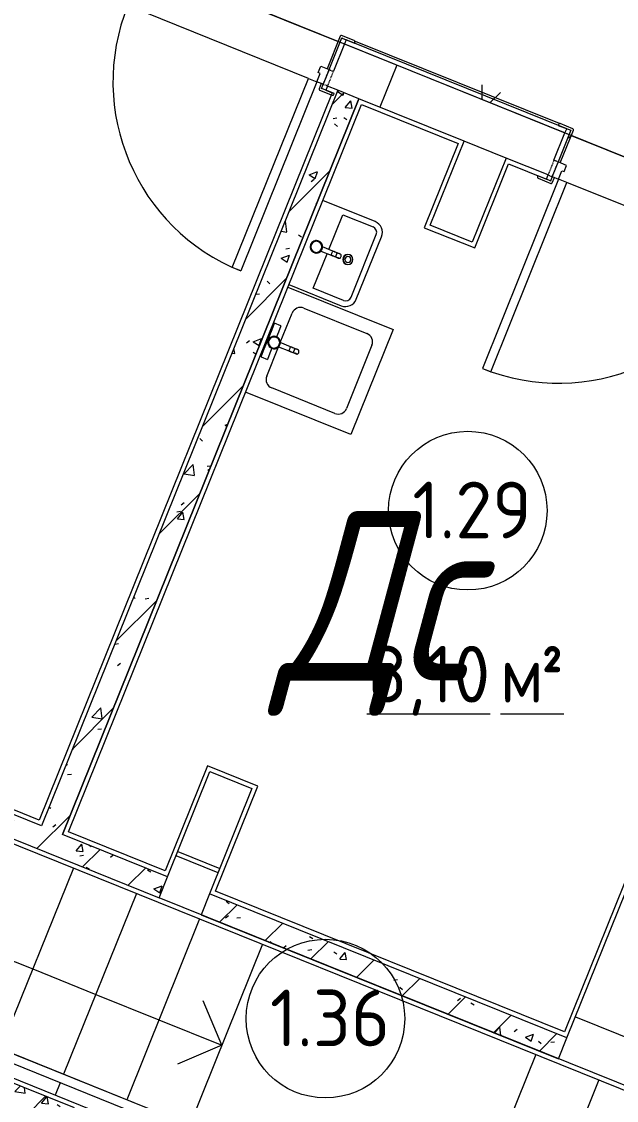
# Model space of a CAD drawing. Header units: millimetres. Extents: x -584918 to 2941280, y 3000189 to 4229862.
# Drawn here: x -420053 to -417427, y 3683256 to 3688016 of the extents above; entities that cross this region are included whole.
import ezdxf

# ---------------------------------------------------------------- set-up
doc = ezdxf.new("R2010")
doc.units = ezdxf.units.MM
doc.linetypes.add('ASVP_Невидимые', pattern=[5, 3, -2])
for name, color, linetype, lineweight in [('Двери', 7, 'Continuous', 0), ('Лестницы', 7, 'Continuous', 0), ('Марки помещений', 7, 'Continuous', 0), ('Обобщенные модели', 7, 'Continuous', 0), ('Ограждение', 7, 'Continuous', 0), ('Перекрытие', 7, 'Continuous', 0), ('Сантехника', 7, 'Continuous', 0), ('Стены внутренние', 7, 'Continuous', 0), ('Стены несущие', 7, 'Continuous', 0), ('Стены отделка', 7, 'Continuous', 0), ('Стрелки вверх', 7, 'Continuous', 0), ('экспертиза ДУ категории', 1, 'Continuous', 0), ('экспертиза условные обозначения', 1, 'Continuous', 0)]:
    doc.layers.add(name, color=color, linetype=linetype, lineweight=lineweight)
doc.styles.add('GOST Common_2', font='', dxfattribs={"height": 500})
doc.styles.add('GOST Common_3', font='', dxfattribs={"width": 0.9, "height": 500})
doc.styles.add('mytext', font='isocpeur.ttf', dxfattribs={"width": 0.8, "oblique": 14.999978})
doc.styles.get('GOST Common_2').set_extended_font_data('GOST Common')
doc.styles.get('GOST Common_3').set_extended_font_data('GOST Common')
pattern_1 = [(45, (-437515.92, 3663725.22), (-141.4214, 141.4214), [])]
pattern_2 = [(50, (-437515.92, 3663725.22), (364.368, -31.8783), [38.1, -419.1]), (355, (-437515.92, 3663725.2), (-70.486, 382.1133), [30.48, -335.28]), (100.451, (-437485.56, 3663722.56), (293.885, 350.2334), [32.38, -356.18]), (46.184, (-437515.92, 3663826.8), (542.1585, -84.086), [57.15, -628.65]), (96.636, (-437470.74, 3663819.8), (474.805, 494.855), [48.57, -534.27]), (351.184, (-437515.9, 3663826.8), (474.81, 494.85), [45.72, -502.92]), (21, (-437465.12, 3663801.42), (303.2285, -204.5305), [38.1, -419.1]), (326, (-437465.12, 3663801.4), (123.604, 368.376), [30.48, -335.28]), (71.451, (-437439.86, 3663784.37), (426.834, 163.8427), [32.38, -356.18]), (37.5, (-437515.92, 3663725.22), (6.17665, 169.11015), [16.764, -314.452, 16.764, -323.596, -336.55]), (37.5, (-437515.92, 3663725.22), (6.17665, 169.11015), [-671.576, 16.764, -319.786]), (7.5, (-437515.92, 3663725.22), (133.6389, 200.3615), [16.764, -177.292, 16.764, -306.832, -128.27]), (7.5, (-437515.92, 3663725.22), (133.6389, 200.3615), [-517.652, 16.764, -111.506]), (327.5, (-437629.21, 3663725.22), (271.1818, -11.45836), [16.764, -110.236, 16.764, -379.476, -525.78]), (327.5, (-437629.21, 3663725.22), (271.1818, -11.45836), [-523.24, 16.764, -509.016]), (317.5, (-437680, 3663725.22), (296.2585, 50.8528), [16.764, -148.336, 16.764, -246.38, -373.38]), (317.5, (-437680, 3663725.22), (296.2585, 50.8528), [-428.244, 16.764, -356.616])]

# ---------------------------------------------------------------- blocks, each defined once
blk = doc.blocks.new('VK_02_Мойка - Рукомойник-V177-АР Этаж 01')
at = {"layer": 'Сантехника', "color": 253, "true_color": 0xaaaaaa}
for p, q in [((-200, 0), (-200, -249)), ((200, -249), (200, 0)), ((-175, -249), (-175, -105)), ((-175, -105), (-10.8, -105)), ((9.9, -105), (175, -105)), ((175, -105), (175, -249)), ((-149, -275), (149, -275)), ((-149, -300), (149, -300))]:
    blk.add_line(p, q, dxfattribs=at)
for centre, radius, start, end in [((-149, -249), 51, 180, 270), ((-149, -249), 26, 180, 270), ((149, -249), 26, 270, 360), ((149, -249), 51, 270, 360)]:
    blk.add_arc(centre, radius, start, end, dxfattribs=at)
blk = doc.blocks.new('МС_03-03_Смеситель_Однокрановый - МС_03-03_Смеситель_Однокрановый-V178-АР Этаж 01')
at = {"layer": 'Сантехника', "color": 253, "true_color": 0xaaaaaa}
for p, q in [((-10, -24.6), (-10, -74.6)), ((10, -74.6), (10, -24.6)), ((-10, -74.6), (-10, -94.6)), ((-10, -74.6), (-10, -80.8)), ((-10, -83.3), (-10, -98.3)), ((-10, -94.6), (-9.9, -94.6)), ((10, -94.6), (10, -74.6)), ((10, -80.8), (10, -74.9)), ((10, -98.3), (10, -83.3)), ((-10, -108.1), (-10, -109.9)), ((10, -109.9), (10, -108.1))]:
    blk.add_line(p, q, dxfattribs=at)
at = {"layer": 'Сантехника', "color": 253, "true_color": 0xaaaaaa, "flags": 128}
for points in [[(-10, -83.3), (-10, -82), (-10, -80.8)], [(-10, -80.8), (-10, -82), (-10, -83.3)], [(9.9, -94.6), (9.5, -94.6), (8.9, -94.6), (8.1, -94.6), (7.1, -94.6), (5.9, -94.6), (4.5, -94.6), (3.1, -94.6), (1.6, -94.6), (0, -94.6), (-1.6, -94.6), (-3.1, -94.6), (-4.5, -94.6), (-5.9, -94.6), (-7.1, -94.6), (-8.1, -94.6), (-8.9, -94.6), (-9.5, -94.6), (-9.9, -94.6), (-10, -94.6)], [(10, -80.8), (10, -82), (10, -83.3)], [(10, -83.3), (10, -82), (10, -80.8)], [(-10, -108.1), (-10, -104.4), (-10, -98.3)], [(-10, -98.3), (-10, -104.4), (-10, -108.1)], [(-7, -104.8), (-8.1, -105.7), (-9.1, -107), (-9.8, -108.4), (-10, -109.9)], [(-10, -109.9), (-9.8, -111.5), (-9.1, -112.9), (-8.1, -114.2), (-6.7, -115.3), (-5, -116.2), (-3.1, -116.8), (-1, -117.2), (1, -117.2), (3.1, -116.8), (5, -116.2), (6.7, -115.3), (8.1, -114.2), (9.1, -112.9), (9.8, -111.5), (10, -109.9)], [(10, -109.9), (9.8, -108.4), (9.1, -107), (9, -106.7)], [(10, -98.3), (10, -104.4), (10, -108.1)], [(10, -108.1), (10, -104.4), (10, -98.3)]]:
    blk.add_lwpolyline(points, dxfattribs=at)
at = {"layer": 'Сантехника', "color": 253, "true_color": 0xaaaaaa}
for radius, start, end in [(27.5, 360, 180), (27.5, 165, 180), (27.5, 180, 248.3704), (27.5, 180, 198.023), (27.5, 143.312, 156.6878), (24.5, 360, 180), (24.5, 180, 360), (27.5, 101.9769, 138.0229), (27.5, 83.3119, 96.6877), (27.5, 41.9768, 78.0228), (27.5, 23.3117, 36.6875), (27.5, 0, 18.0226), (27.5, 203.3122, 216.688), (27.5, 221.9771, 248.4991), (27.5, 291.6291, 360), (27.5, 291.5009, 318.0232), (27.5, 323.3125, 336.6883), (27.5, 345, 360)]:
    blk.add_arc((0, 0), radius, start, end, dxfattribs=at)
for points, knots in [([(10, -24.6), (9.8, -24.6), (9.5, -24.6), (9, -24.7), (8.6, -24.8), (8.4, -24.9), (8, -25), (7.4, -25.1), (6.7, -25.3), (6.2, -25.4), (5.9, -25.4), (5.4, -25.5), (4.7, -25.6), (3.7, -25.8), (2.6, -25.9), (0.8, -26), (-0.8, -26), (-2.5, -25.9), (-3.5, -25.8), (-4.4, -25.7), (-5, -25.6), (-5.5, -25.5), (-5.9, -25.4), (-6.2, -25.4), (-6.4, -25.3), (-6.6, -25.3), (-7, -25.2), (-7.5, -25.1), (-8, -25), (-8.3, -24.9), (-8.6, -24.8), (-8.8, -24.8), (-9.1, -24.7), (-9.4, -24.6), (-9.7, -24.6), (-9.9, -24.6), (-10, -24.6)], [-1, -1, -1, -1, -0.958333, -0.916667, -0.895833, -0.885417, -0.875, -0.833333, -0.791667, -0.78125, -0.770833, -0.75, -0.708333, -0.666667, -0.611111, -0.555556, -0.444444, -0.388889, -0.333333, -0.305556, -0.277778, -0.25, -0.236111, -0.222222, -0.215278, -0.208333, -0.194444, -0.166667, -0.138889, -0.125, -0.111111, -0.097222, -0.083333, -0.055556, -0.027778, 0, 0, 0, 0]), ([(-9.9, -74.6), (-9.8, -74.6), (-9.5, -74.5), (-8.9, -74.5), (-8.1, -74.4), (-7.1, -74.4), (-5.5, -74.3), (-2.2, -74.2), (3.3, -74.2), (7.7, -74.4), (9.4, -74.5), (9.8, -74.6), (9.9, -74.6)], [0.05, 0.05, 0.05, 0.05, 0.1, 0.15, 0.2, 0.25, 0.3, 0.4, 0.6, 0.8, 0.9, 0.95, 0.95, 0.95, 0.95])]:
    blk.add_open_spline(points, degree=3, knots=knots, dxfattribs=at)
blk = doc.blocks.new('МС_03-04_Сифон_Бутылочный - Для умывальника_Гофрированный выпуск_DN1-V179-АР Этаж 01')
at = {"layer": 'Сантехника', "color": 253, "true_color": 0xaaaaaa}
for radius, start, end in [(22.5, 0, 180), (22.5, 180, 0), (21.5, 0, 180), (21.5, 180, 0), (20, 158.285, 164.9916), (13.3, 0, 180), (13.3, 180, 0), (20, 15.0084, 21.715), (20, 195.0084, 201.715), (20, 338.285, 344.9916)]:
    blk.add_arc((0, 0), radius, start, end, dxfattribs=at)
blk = doc.blocks.new('VK_02_Поддон_ПУИ_ - VK_02_Поддон_ПУИ_-1170925-АР Этаж 01')
at = {"layer": 'Сантехника', "color": 253, "true_color": 0xaaaaaa}
for p, q in [((-250, -500), (-250, 0)), ((-60, 0), (-60, -5)), ((250, 0), (250, -500)), ((-80, -5), (-80, -35)), ((-80, -5), (-50, -5)), ((-50, -35), (-80, -35)), ((-62.5, 0), (-62.5, -5)), ((-50, -5), (50, -5)), ((-27.5, -35), (-50, -35)), ((-40, -5), (-40, 0)), ((-37.5, -5), (-37.5, 0)), ((50, -35), (27.5, -35)), ((37.5, 0), (37.5, -5)), ((40, 0), (40, -5)), ((50, -5), (80, -5)), ((80, -35), (50, -35)), ((60, -5), (60, 0)), ((62.5, -5), (62.5, 0)), ((80, -35), (80, -5)), ((-150, -60), (-10, -60)), ((-10, -59.6), (-10, -109.6)), ((10, -109.6), (10, -59.6)), ((10, -60), (150, -60)), ((-190, -400), (-190, -100)), ((-10, -109.6), (-10, -129.6)), ((-10, -110.1), (-10, -115.8)), ((-10, -118.3), (-10, -133.3)), ((-10, -129.6), (-9.9, -129.6)), ((10, -129.6), (10, -109.6)), ((10, -115.8), (10, -109.6)), ((10, -133.3), (10, -118.3)), ((190, -100), (190, -400)), ((-10, -143.1), (-10, -144.9)), ((10, -144.9), (10, -143.1)), ((150, -440), (-150, -440)), ((250, -500), (-250, -500))]:
    blk.add_line(p, q, dxfattribs=at)
at = {"layer": 'Сантехника', "color": 253, "true_color": 0xaaaaaa, "flags": 128}
for points in [[(-10, -118.3), (-10, -117), (-10, -115.8)], [(-10, -115.8), (-10, -117), (-10, -118.3)], [(9.9, -129.6), (9.5, -129.6), (8.9, -129.6), (8.1, -129.6), (7.1, -129.6), (5.9, -129.6), (4.5, -129.6), (3.1, -129.6), (1.6, -129.6), (0, -129.6), (-1.6, -129.6), (-3.1, -129.6), (-4.5, -129.6), (-5.9, -129.6), (-7.1, -129.6), (-8.1, -129.6), (-8.9, -129.6), (-9.5, -129.6), (-9.9, -129.6), (-10, -129.6)], [(-10, -143.1), (-10, -139.4), (-10, -133.3)], [(-10, -133.3), (-10, -139.4), (-10, -143.1)], [(-7, -139.8), (-8.1, -140.7), (-9.1, -142), (-9.8, -143.4), (-10, -144.9)], [(10, -144.9), (9.8, -143.4), (9.1, -142)], [(10, -115.8), (10, -117), (10, -118.3)], [(10, -118.3), (10, -117), (10, -115.8)], [(10, -133.3), (10, -139.4), (10, -143.1)], [(10, -143.1), (10, -139.4), (10, -133.3)], [(-10, -144.9), (-9.8, -146.5), (-9.1, -147.9), (-8.1, -149.2), (-6.7, -150.3), (-5, -151.2), (-3.1, -151.8), (-1, -152.2), (1, -152.2), (3.1, -151.8), (5, -151.2), (6.7, -150.3), (8.1, -149.2), (9.1, -147.9), (9.8, -146.5), (10, -144.9)]]:
    blk.add_lwpolyline(points, dxfattribs=at)
at = {"layer": 'Сантехника', "color": 253, "true_color": 0xaaaaaa}
for centre, radius, start, end in [((0, -35), 27.5, 360, 180), ((0, -35), 27.5, 165, 180), ((0, -35), 27.5, 180, 248.3704), ((0, -35), 27.5, 180, 198.023), ((0, -35), 27.5, 143.312, 156.6878), ((0, -35), 27.5, 203.3122, 216.688), ((0, -35), 24.5, 360, 180), ((0, -35), 24.5, 180, 360), ((0, -35), 27.5, 101.9769, 138.0229), ((0, -35), 27.5, 83.3119, 96.6877), ((0, -35), 27.5, 41.9768, 78.0228), ((0, -35), 27.5, 291.6291, 360), ((0, -35), 27.5, 23.3117, 36.6875), ((0, -35), 27.5, 323.3125, 336.6883), ((0, -35), 27.5, 0, 18.0226), ((0, -35), 27.5, 345, 360), ((-150, -100), 40, 90, 180), ((0, -35), 27.5, 221.9771, 245.9047), ((0, -35), 27.5, 291.5009, 318.0232), ((150, -100), 40, 360, 90), ((-150, -400), 40, 180, 270), ((150, -400), 40, 270, 0)]:
    blk.add_arc(centre, radius, start, end, dxfattribs=at)
for points, knots in [([(8.9, -59.8), (8.8, -59.8), (8.6, -59.8), (8.4, -59.9), (8, -60), (7.4, -60.1), (6.7, -60.3), (6.2, -60.4), (5.9, -60.4), (5.4, -60.5), (4.7, -60.6), (3.7, -60.8), (2.6, -60.9), (0.8, -61), (-0.8, -61), (-2.5, -60.9), (-3.5, -60.8), (-4.4, -60.7), (-5, -60.6), (-5.5, -60.5), (-5.9, -60.4), (-6.2, -60.4), (-6.4, -60.3), (-6.6, -60.3), (-7, -60.2), (-7.5, -60.1), (-8, -60), (-8.3, -59.9), (-8.6, -59.8), (-8.8, -59.8), (-9.1, -59.7), (-9.4, -59.6), (-9.7, -59.6), (-9.9, -59.6), (-10, -59.6)], [-0.9166667, -0.9166667, -0.9166667, -0.9166667, -0.8958333, -0.8854167, -0.875, -0.8333333, -0.7916667, -0.78125, -0.7708333, -0.75, -0.7083333, -0.6666667, -0.6111111, -0.5555556, -0.4444444, -0.3888889, -0.3333333, -0.3055556, -0.2777778, -0.25, -0.2361111, -0.2222222, -0.2152778, -0.2083333, -0.1944444, -0.1666667, -0.1388889, -0.125, -0.1111111, -0.0972222, -0.0833333, -0.0555556, -0.0277778, 0, 0, 0, 0]), ([(-9.9, -109.6), (-9.8, -109.6), (-9.5, -109.5), (-8.9, -109.5), (-8.1, -109.4), (-7.1, -109.4), (-5.5, -109.3), (-2.2, -109.2), (3.3, -109.2), (7.7, -109.4), (9.4, -109.5), (9.8, -109.6), (9.9, -109.6)], [0.05, 0.05, 0.05, 0.05, 0.1, 0.15, 0.2, 0.25, 0.3, 0.4, 0.6, 0.8, 0.9, 0.95, 0.95, 0.95, 0.95])]:
    blk.add_open_spline(points, degree=3, knots=knots, dxfattribs=at)
blk = doc.blocks.new('ВК_Домодедово_rvt-1-АР Этаж 01')
at = {"layer": 'Сантехника', "color": 253, "lineweight": 9, "true_color": 0xaaaaaa}
for name, p, rotation in [('VK_02_Мойка - Рукомойник-V177-АР Этаж 01', (18717.8, 23315.8), 68.05130091645765), ('МС_03-03_Смеситель_Однокрановый - МС_03-03_Смеситель_Однокрановый-V178-АР Этаж 01', (18764.2, 23297.1), 68.05130091645765), ('МС_03-04_Сифон_Бутылочный - Для умывальника_Гофрированный выпуск_DN1-V179-АР Этаж 01', (18903.3, 23241.1), 158.0513009164576), ('VK_02_Поддон_ПУИ_ - VK_02_Поддон_ПУИ_-1170925-АР Этаж 01', (18545.3, 22887.8), 68.05130091645758)]:
    blk.add_blockref(name, p, dxfattribs=dict(at, rotation=rotation))
blk = doc.blocks.new('ASVP_ДверьДеревянная_1 полотно - Входная_внутр_ 900х2000h_полотно_ Г Пр _850 в свету_-7724403-АР Этаж 01')
at = {"layer": 'Двери', "lineweight": 18}
for p, q in [((-450, 1000), (-410, 1000)), ((-450, 100), (-450, 1000)), ((-410, 1000), (-410, 100)), ((-480, 100), (-450, 100)), ((-480, 30), (-480, 100)), ((-410, 100), (-450, 100)), ((-450, 100), (-450, 60)), ((450, 100), (480, 100)), ((450, 60), (450, 100)), ((480, 100), (480, 30)), ((-450, 60), (-440, 60)), ((-440, 60), (-440, 30)), ((440, 60), (450, 60)), ((440, 30), (440, 60)), ((-440, 30), (-480, 30)), ((480, 30), (440, 30))]:
    blk.add_line(p, q, dxfattribs=at)
at = {"layer": 'Двери', "linetype": 'ASVP_Невидимые', "lineweight": 18}
for p, q in [((-500, 100), (-480, 100)), ((-500, 30), (-500, 100)), ((-480, 100), (-480, 30)), ((480, 100), (500, 100)), ((480, 30), (480, 100)), ((500, 100), (500, 30)), ((-480, 30), (-500, 30)), ((500, 30), (480, 30))]:
    blk.add_line(p, q, dxfattribs=at)
at = {"layer": 'Двери'}
blk.add_arc((-450, 100), 900, 0, 90, dxfattribs=at)
blk = doc.blocks.new('ASVP_НАЛИЧНИК МДФ_Двери - Наличник дверной МДФ-7487697-АР Этаж 01')
at = {"layer": 'Обобщенные модели'}
h = blk.add_hatch(dxfattribs=at)
h.set_pattern_fill('FP_16', color=256, style=0, pattern_type=2)
h.set_pattern_definition([(58.819, (7977.38, 29069.885), (-847.5705, -1239.66265), [208.25, -1874.25]), (48.514, (7698.89, 29092.37), (230.6314, 541.9913), [465.661, -465.661]), (40.384, (7621.05, 29285.53), (616.941, 697.6711), [263.418, -1053.671])])
h.paths.add_polyline_path([(-480, 150), (-481, 0), (-540, 0), (-540, -5), (-537.5, -9), (-535, -10), (-475, -10), (-471.5, -8.5), (-470, -5), (-470, 150)])
h.paths.add_polyline_path([(470, 150), (470, -5), (471.5, -8.5), (475, -10), (535, -10), (538.5, -8.5), (540, -5), (540, 0), (480, -1), (480, 150)])
for p, q in [((-480, 150), (-480, -1)), ((-470, -5), (-470, 150)), ((470, 150), (470, -5)), ((480, -1), (480, 150)), ((-481, 0), (-540, 0)), ((-540, 0), (-540, -5)), ((-481, -1), (-481, 0)), ((540, 0), (481, 0)), ((481, 0), (481, -1)), ((540, -5), (540, 0)), ((-535, -10), (-475, -10)), ((-480, -1), (-481, -1)), ((475, -10), (535, -10)), ((481, -1), (480, -1))]:
    blk.add_line(p, q, dxfattribs=at)
for centre, start, end in [((-535, -5), 180, 270), ((-475, -5), 270, 360), ((475, -5), 180, 270), ((535, -5), 270, 360)]:
    blk.add_arc(centre, 5, start, end, dxfattribs=at)
blk = doc.blocks.new('ASVP_НАЛИЧНИК МДФ_Двери - Наличник дверной МДФ-7487696-АР Этаж 01')
at = {"layer": 'Обобщенные модели'}
for p, q in [((-480, 20), (-480, -1)), ((-470, -5), (-470, 20)), ((470, 20), (470, -5)), ((480, -1), (480, 20)), ((-481, 0), (-540, 0)), ((-540, 0), (-540, -5)), ((-535, -10), (-475, -10)), ((-481, -1), (-481, 0)), ((-480, -1), (-481, -1)), ((475, -10), (535, -10)), ((481, -1), (480, -1)), ((540, 0), (481, 0)), ((481, 0), (481, -1)), ((540, -5), (540, 0))]:
    blk.add_line(p, q, dxfattribs=at)
for centre, start, end in [((-535, -5), 180, 270), ((-475, -5), 270, 360), ((475, -5), 180, 270), ((535, -5), 270, 360)]:
    blk.add_arc(centre, 5, start, end, dxfattribs=at)
blk = doc.blocks.new('Тип перил - Перила_Внутренний_-6278813-АР Этаж 01')
at = {"layer": 'Ограждение'}
for p, q in [((18203.6, 19422.1), (15440.6, 20535.6)), ((15425.6, 20498.5), (18188.6, 19385))]:
    blk.add_line(p, q, dxfattribs=at)
blk = doc.blocks.new('Тип перил - Перила_Внутренний_-V35-АР Этаж 01')
at = {"layer": 'Ограждение'}
for p, q in [((15432.3, 20538.9), (18195.3, 19425.5)), ((15417.3, 20501.8), (18180.3, 19388.4))]:
    blk.add_line(p, q, dxfattribs=at)
blk = doc.blocks.new('ASVP_ДверьДеревянная_1 полотно - Входная_внутр_ 900х2000h_полотно_ Г Л _850 в свету_-7724394-АР Этаж 01')
at = {"layer": 'Двери', "lineweight": 18}
for p, q in [((450, 1000), (410, 1000)), ((410, 1000), (410, 100)), ((450, 100), (450, 1000)), ((-450, 100), (-480, 100)), ((-480, 100), (-480, 30)), ((-450, 60), (-450, 100)), ((410, 100), (450, 100)), ((480, 100), (450, 100)), ((450, 100), (450, 60)), ((480, 30), (480, 100)), ((-440, 60), (-450, 60)), ((-440, 30), (-440, 60)), ((450, 60), (440, 60)), ((440, 60), (440, 30)), ((-480, 30), (-440, 30)), ((440, 30), (480, 30))]:
    blk.add_line(p, q, dxfattribs=at)
at = {"layer": 'Двери', "linetype": 'ASVP_Невидимые', "lineweight": 18}
for p, q in [((-480, 100), (-500, 100)), ((-500, 100), (-500, 30)), ((-480, 30), (-480, 100)), ((500, 100), (480, 100)), ((480, 100), (480, 30)), ((500, 30), (500, 100)), ((-500, 30), (-480, 30)), ((480, 30), (500, 30))]:
    blk.add_line(p, q, dxfattribs=at)
at = {"layer": 'Двери'}
blk.add_arc((450, 100), 900, 90, 180, dxfattribs=at)
blk = doc.blocks.new('ASVP_НАЛИЧНИК МДФ_Двери - Наличник дверной МДФ-V50-АР Этаж 01')
at = {"layer": 'Обобщенные модели'}
h = blk.add_hatch(dxfattribs=at)
h.set_pattern_fill('FP_24', color=256, style=0, pattern_type=2)
h.set_pattern_definition([(58.819, (10027.38, 29069.885), (-847.5705, -1239.66265), [208.25, -1874.25]), (48.514, (9748.89, 29092.37), (230.6314, 541.9913), [465.661, -465.661]), (40.384, (9671.05, 29285.53), (616.941, 697.6711), [263.418, -1053.671])])
h.paths.add_polyline_path([(-480, 150), (-481, 0), (-540, 0), (-540, -5), (-537.5, -9), (-535, -10), (-475, -10), (-471.5, -8.5), (-470, -5), (-470, 150), (-471.8, 150)])
h.paths.add_polyline_path([(470, 150), (470, -5), (471.5, -8.5), (475, -10), (535, -10), (539, -7.5), (540, -5), (540, 0), (480, -1), (480, 150)])
for p, q in [((-480, 150), (-480, -1)), ((-470, -5), (-470, 150)), ((470, 150), (470, -5)), ((480, -1), (480, 150)), ((-481, 0), (-540, 0)), ((-540, 0), (-540, -5)), ((-481, -1), (-481, 0)), ((540, 0), (481, 0)), ((481, 0), (481, -1)), ((540, -5), (540, 0)), ((-535, -10), (-475, -10)), ((-480, -1), (-481, -1)), ((475, -10), (535, -10)), ((481, -1), (480, -1))]:
    blk.add_line(p, q, dxfattribs=at)
for centre, start, end in [((-535, -5), 180, 270), ((-475, -5), 270, 360), ((475, -5), 180, 270), ((535, -5), 270, 360)]:
    blk.add_arc(centre, 5, start, end, dxfattribs=at)
blk = doc.blocks.new('ASVP_НАЛИЧНИК МДФ_Двери - Наличник дверной МДФ-V51-АР Этаж 01')
at = {"layer": 'Обобщенные модели'}
for p, q in [((-480, 20), (-480, -1)), ((-470, -5), (-470, 20)), ((470, 20), (470, -5)), ((480, -1), (480, 20)), ((-481, 0), (-540, 0)), ((-540, 0), (-540, -5)), ((-535, -10), (-475, -10)), ((-481, -1), (-481, 0)), ((-480, -1), (-481, -1)), ((475, -10), (535, -10)), ((481, -1), (480, -1)), ((540, 0), (481, 0)), ((481, 0), (481, -1)), ((540, -5), (540, 0))]:
    blk.add_line(p, q, dxfattribs=at)
for centre, start, end in [((-535, -5), 180, 270), ((-475, -5), 270, 360), ((475, -5), 180, 270), ((535, -5), 270, 360)]:
    blk.add_arc(centre, 5, start, end, dxfattribs=at)
blk = doc.blocks.new('ASVP_Марка_Помещение_ДваЗначения - Номер Площадь-685795-АР Этаж 01')
at = {"layer": 'Марки помещений'}
blk.add_circle((0, 0), 3.5, dxfattribs=at)

msp = doc.modelspace()

# ---------------------------------------------------------------- hatches: boundary and pattern name
at = {"layer": 'Стены внутренние'}
h = msp.add_hatch(dxfattribs=at)
h.set_pattern_fill('FP_1', color=256, style=0, pattern_type=2)
h.set_pattern_definition(pattern_1)
h.paths.add_polyline_path([(-419909.461, 3684336.754), (-418563.866, 3687675.822), (-418656.618, 3687713.2), (-420002.213, 3684374.132), (-419964.835, 3684359.069)])
h = msp.add_hatch(dxfattribs=at)
h.set_pattern_fill('FP_2', color=256, style=0, pattern_type=2)
h.set_pattern_definition(pattern_2)
h.paths.add_polyline_path([(-419909.461, 3684336.754), (-418563.866, 3687675.822), (-418656.618, 3687713.2), (-420002.213, 3684374.132), (-419964.835, 3684359.069)])
h = msp.add_hatch(dxfattribs=at)
h.set_pattern_fill('FP_1', color=256, style=0, pattern_type=2)
h.set_pattern_definition(pattern_1)
h.paths.add_polyline_path([(-420002.213, 3684374.132), (-419964.835, 3684466.884), (-422654.64, 3685550.835), (-422692.018, 3685458.083), (-420139.623, 3684429.506)])
h = msp.add_hatch(dxfattribs=at)
h.set_pattern_fill('FP_2', color=256, style=0, pattern_type=2)
h.set_pattern_definition(pattern_2)
h.paths.add_polyline_path([(-420002.213, 3684374.132), (-419964.835, 3684466.884), (-422654.64, 3685550.835), (-422692.018, 3685458.083), (-420139.623, 3684429.506)])
h = msp.add_hatch(dxfattribs=at)
h.set_pattern_fill('FP_1', color=256, style=0, pattern_type=2)
h.set_pattern_definition(pattern_1)
h.paths.add_polyline_path([(-419856.855, 3683129.595), (-419819.478, 3683222.347), (-423065.794, 3684530.564), (-423103.171, 3684437.812), (-419946.562, 3683165.745)])
h = msp.add_hatch(dxfattribs=at)
h.set_pattern_fill('FP_2', color=256, style=0, pattern_type=2)
h.set_pattern_definition(pattern_2)
h.paths.add_polyline_path([(-419856.855, 3683129.595), (-419819.478, 3683222.347), (-423065.794, 3684530.564), (-423103.171, 3684437.812), (-419946.562, 3683165.745)])
h = msp.add_hatch(dxfattribs=at)
h.set_pattern_fill('FP_1', color=256, style=0, pattern_type=2)
h.set_pattern_definition(pattern_1)
h.paths.add_polyline_path([(-419445.701, 3684149.866), (-419408.324, 3684242.618), (-419872.083, 3684429.506), (-419909.461, 3684336.754), (-419675.863, 3684242.618)])
h = msp.add_hatch(dxfattribs=at)
h.set_pattern_fill('FP_2', color=256, style=0, pattern_type=2)
h.set_pattern_definition(pattern_2)
h.paths.add_polyline_path([(-419445.701, 3684149.866), (-419408.324, 3684242.618), (-419872.083, 3684429.506), (-419909.461, 3684336.754), (-419675.863, 3684242.618)])
h = msp.add_hatch(dxfattribs=at)
h.set_pattern_fill('FP_1', color=256, style=0, pattern_type=2)
h.set_pattern_definition(pattern_1)
h.paths.add_polyline_path([(-417683.415, 3683439.691), (-417646.038, 3683532.443), (-419222.82, 3684167.862), (-419260.198, 3684075.111), (-417913.578, 3683532.443)])
h = msp.add_hatch(dxfattribs=at)
h.set_pattern_fill('FP_2', color=256, style=0, pattern_type=2)
h.set_pattern_definition(pattern_2)
h.paths.add_polyline_path([(-417683.415, 3683439.691), (-417646.038, 3683532.443), (-419222.82, 3684167.862), (-419260.198, 3684075.111), (-417913.578, 3683532.443)])
at = {"layer": 'экспертиза условные обозначения'}
h = msp.add_hatch(dxfattribs=at)
h.set_pattern_fill('GRASS', color=3, scale=24)
h.set_pattern_definition([(90, (-497764.9, 3475975.67), (-431.0523, 431.0523), [114.3, -747.8046]), (45, (-497764.9, 3475975.7), (-431.0523, 431.0523), [114.3, -495.3]), (135, (-497764.9, 3475975.7), (-431.0523, -431.0523), [114.3, -495.3])])
h.paths.add_polyline_path([(-422192.934, 3690971.975), (-411340.963, 3686598.793), (-411901.627, 3685207.514), (-421362.32, 3689020.032), (-424502.041, 3681228.874), (-425893.319, 3681789.538)])
h = msp.add_hatch(dxfattribs=at)
h.set_pattern_fill('GRASS', color=3, scale=24)
h.set_pattern_definition([(90, (-478209.37, 3564622.25), (-431.0523, 431.0523), [114.3, -747.8046]), (45, (-478209.37, 3564622.25), (-431.0523, 431.0523), [114.3, -495.3]), (135, (-478209.37, 3564622.25), (-431.0523, -431.0523), [114.3, -495.3])])
edge = h.paths.add_edge_path()
edge.add_line((-438292.262, 3686569.652), (-430259.503, 3683333.416))
edge.add_line((-430259.503, 3683333.416), (-428543.593, 3682641.93))
edge.add_line((-428543.593, 3682641.93), (-415272.751, 3677293.979))
edge.add_line((-415272.751, 3677293.979), (-415982.926, 3675531.693))
edge.add_line((-415982.926, 3675531.693), (-415982.926, 3673474.55))
edge.add_line((-415982.926, 3673474.55), (-417482.926, 3673474.55))
edge.add_line((-417482.926, 3673474.55), (-417482.926, 3676136.17))
edge.add_line((-417482.926, 3676136.17), (-421682.926, 3677828.708))
edge.add_line((-421682.926, 3677828.708), (-421682.926, 3677774.55))
edge.add_line((-421682.926, 3677774.55), (-423032.926, 3677774.55))
edge.add_line((-423032.926, 3677774.55), (-423032.926, 3678372.737))
edge.add_line((-423032.926, 3678372.737), (-424526.313, 3678974.55))
edge.add_line((-424526.313, 3678974.55), (-426708.102, 3678974.55))
edge.add_line((-426708.102, 3678974.55), (-426708.102, 3679852.235))
edge.add_line((-426708.102, 3679852.235), (-428273.224, 3680482.499))
edge.add_line((-428273.224, 3680482.499), (-430623.41, 3681425.916))
edge.add_arc((-430932.926, 3680370.36), 1100, 73.65753, 174.564886)
edge.add_line((-432027.98, 3680474.55), (-434782.926, 3680474.55))
edge.add_line((-434782.926, 3680474.55), (-434782.926, 3683107.812))
edge.add_line((-434782.926, 3683107.812), (-439002.437, 3684807.366))
edge.add_line((-439002.437, 3684807.366), (-438292.262, 3686569.652))

# ---------------------------------------------------------------- linework, layer by layer
at = {"layer": 'Лестницы'}
for p, q in [((-419824.184, 3684280.826), (-420145.632, 3683483.16)), ((-419824.184, 3684280.826), (-420145.632, 3683483.16)), ((-419545.929, 3684168.693), (-419867.376, 3683371.027)), ((-419545.929, 3684168.693), (-419867.376, 3683371.027)), ((-419267.673, 3684056.56), (-419589.121, 3683258.894)), ((-419267.673, 3684056.56), (-419589.121, 3683258.894)), ((-418989.417, 3683944.427), (-419311.007, 3683146.41)), ((-418989.417, 3683944.427), (-419311.007, 3683146.41)), ((-417783.643, 3683458.518), (-418105.09, 3682660.852)), ((-417783.643, 3683458.518), (-418105.09, 3682660.852)), ((-419882.327, 3683333.926), (-419904.754, 3683278.275)), ((-419882.327, 3683333.926), (-419904.754, 3683278.275)), ((-417505.387, 3683346.385), (-417826.835, 3682548.719)), ((-417505.387, 3683346.385), (-417826.835, 3682548.719))]:
    msp.add_line(p, q, dxfattribs=at)
at = {"layer": 'Перекрытие'}
for p, q in [((-419527.932, 3688279.955), (-418656.064, 3687928.606)), ((-418786.471, 3687765.528), (-419584.137, 3688086.976)), ((-418646.789, 3687924.868), (-418628.239, 3687917.392)), ((-417654.344, 3687524.927), (-417635.794, 3687517.452)), ((-417626.518, 3687513.714), (-416754.651, 3687162.364)), ((-416847.956, 3686984.336), (-417645.623, 3687305.783))]:
    msp.add_line(p, q, dxfattribs=at)
at = {"layer": 'Стены внутренние'}
for p, q in [((-418579.925, 3687930.267), (-418581.794, 3687925.629)), ((-418579.925, 3687930.267), (-417680.231, 3687567.704)), ((-418628.239, 3687917.392), (-418676.83, 3687796.815)), ((-418396.359, 3687823.948), (-418471.114, 3687638.444)), ((-417680.231, 3687567.704), (-417682.1, 3687563.066)), ((-417702.935, 3687404.35), (-417654.344, 3687524.927)), ((-417914.603, 3687414.179), (-418100.107, 3687488.934)), ((-419185.442, 3684260.614), (-419370.946, 3684335.37)), ((-419363.471, 3684353.92), (-419177.967, 3684279.165)), ((-417608.66, 3683625.195), (-415475.367, 3682765.509))]:
    msp.add_line(p, q, dxfattribs=at)
at = {"layer": 'Стены несущие'}
for p, q in [((-418656.618, 3687713.2), (-419964.835, 3684466.884)), ((-418563.866, 3687675.822), (-418656.618, 3687713.2)), ((-419872.083, 3684429.506), (-418563.866, 3687675.822)), ((-419964.835, 3684466.884), (-422654.64, 3685550.835)), ((-422692.018, 3685458.083), (-419445.701, 3684149.866)), ((-419819.478, 3683222.347), (-423065.794, 3684530.564)), ((-419408.324, 3684242.618), (-419872.083, 3684429.506)), ((-419445.701, 3684149.866), (-419408.324, 3684242.618)), ((-419222.82, 3684167.862), (-419260.198, 3684075.111)), ((-417646.038, 3683532.443), (-419222.82, 3684167.862)), ((-419260.198, 3684075.111), (-417683.415, 3683439.691)), ((-417683.415, 3683439.691), (-417646.038, 3683532.443))]:
    msp.add_line(p, q, dxfattribs=at)
at = {"layer": 'Стены отделка'}
for p, q in [((-418620.763, 3687935.943), (-418628.239, 3687917.392)), ((-417646.868, 3687543.478), (-418620.763, 3687935.943)), ((-418628.239, 3687917.392), (-417654.344, 3687524.927)), ((-418682.644, 3687702.125), (-419975.91, 3684492.909)), ((-418702.994, 3687731.888), (-418710.47, 3687713.338)), ((-418710.47, 3687713.338), (-418682.644, 3687702.125)), ((-418656.618, 3687713.2), (-418702.994, 3687731.888)), ((-418656.618, 3687713.2), (-418656.618, 3687713.2)), ((-418563.866, 3687675.822), (-419872.083, 3684429.506)), ((-419846.057, 3684440.581), (-418552.791, 3687649.796)), ((-418100.107, 3687488.934), (-418563.866, 3687675.822)), ((-418552.791, 3687649.796), (-418126.133, 3687477.859)), ((-417654.344, 3687524.927), (-417646.868, 3687543.478)), ((-418126.133, 3687477.859), (-418275.643, 3687106.851)), ((-418249.617, 3687117.926), (-418100.107, 3687488.934)), ((-417914.603, 3687414.179), (-418064.114, 3687043.171)), ((-417729.099, 3687339.423), (-417914.603, 3687414.179)), ((-418053.039, 3687017.145), (-417903.528, 3687388.153)), ((-417903.528, 3687388.153), (-417736.575, 3687320.873)), ((-417736.575, 3687320.873), (-417729.099, 3687339.423)), ((-418275.643, 3687106.851), (-418053.039, 3687017.145)), ((-418064.114, 3687043.171), (-418249.617, 3687117.926)), ((-416363.847, 3686767.684), (-417657.113, 3683558.469)), ((-419975.91, 3684492.909), (-422628.614, 3685561.91)), ((-422680.943, 3685432.057), (-414323.997, 3682064.333)), ((-417646.038, 3683532.443), (-416917.174, 3685341.105)), ((-419232.51, 3684732.403), (-419419.399, 3684268.644)), ((-419408.324, 3684242.618), (-419221.436, 3684706.377)), ((-419009.906, 3684642.697), (-419232.51, 3684732.403)), ((-419221.436, 3684706.377), (-419035.932, 3684631.622)), ((-419035.932, 3684631.622), (-419222.82, 3684167.862)), ((-419196.794, 3684178.937), (-419009.906, 3684642.697)), ((-413616.176, 3680744.072), (-423039.768, 3684541.639)), ((-419872.083, 3684429.506), (-419872.083, 3684429.506)), ((-419419.399, 3684268.644), (-419846.057, 3684440.581)), ((-417657.113, 3683558.469), (-419196.794, 3684178.937)), ((-415550.122, 3682580.006), (-419445.701, 3684149.866))]:
    msp.add_line(p, q, dxfattribs=at)
at = {"layer": 'Стрелки вверх'}
for p, q in [((-420281.853, 3683947.75), (-420003.597, 3683835.617)), ((-420003.597, 3683835.617), (-419725.341, 3683723.484)), ((-419725.341, 3683723.484), (-419447.086, 3683611.351)), ((-419168.83, 3683499.218), (-419251.891, 3683694.413)), ((-419447.086, 3683611.351), (-419168.83, 3683499.218)), ((-419168.83, 3683499.218), (-419364.024, 3683416.157))]:
    msp.add_line(p, q, dxfattribs=at)
at = {"layer": 'экспертиза условные обозначения', "color": 3}
msp.add_lwpolyline([(-422192.934, 3690971.975), (-411340.963, 3686598.793), (-411901.627, 3685207.514), (-421362.32, 3689020.032), (-424502.041, 3681228.874), (-425893.319, 3681789.538), (-422192.934, 3690971.975)], dxfattribs=at)

# ---------------------------------------------------------------- block references
msp.add_blockref('ВК_Домодедово_rvt-1-АР Этаж 01', (-437515.924, 3663725.217))
at = {"layer": 'Двери', "rotation": 158.0513009164568}
for name, p in [('ASVP_ДверьДеревянная_1 полотно - Входная_внутр_ 900х2000h_полотно_ Г Пр _850 в свету_-7724403-АР Этаж 01', (-419129.376, 3688011.528)), ('ASVP_ДверьДеревянная_1 полотно - Входная_внутр_ 900х2000h_полотно_ Г Л _850 в свету_-7724394-АР Этаж 01', (-417227.962, 3687245.287))]:
    msp.add_blockref(name, p, dxfattribs=at)
at = {"layer": 'Марки помещений', "xscale": 99.99999999999993, "yscale": 99.99999999999993, "zscale": 99.99999999999993}
for p in [(-418083.48, 3685858.23), (-418711.934, 3683616.728)]:
    msp.add_blockref('ASVP_Марка_Помещение_ДваЗначения - Номер Площадь-685795-АР Этаж 01', p, dxfattribs=at)
at = {"layer": 'Обобщенные модели'}
for name, p, rotation in [('ASVP_НАЛИЧНИК МДФ_Двери - Наличник дверной МДФ-7487697-АР Этаж 01', (-419084.523, 3688122.831), 158.0513009164568), ('ASVP_НАЛИЧНИК МДФ_Двери - Наличник дверной МДФ-7487696-АР Этаж 01', (-419174.229, 3687900.226), 338.0513009164566), ('ASVP_НАЛИЧНИК МДФ_Двери - Наличник дверной МДФ-V50-АР Этаж 01', (-417183.109, 3687356.589), 158.0513009164568), ('ASVP_НАЛИЧНИК МДФ_Двери - Наличник дверной МДФ-V51-АР Этаж 01', (-417272.815, 3687133.985), 338.0513009164566)]:
    msp.add_blockref(name, p, dxfattribs=dict(at, rotation=rotation))
at = {"layer": 'Ограждение'}
for name in ['Тип перил - Перила_Внутренний_-6278813-АР Этаж 01', 'Тип перил - Перила_Внутренний_-V35-АР Этаж 01']:
    msp.add_blockref(name, (-437515.924, 3663725.217), dxfattribs=at)

# ---------------------------------------------------------------- texts
at = {"layer": 'Марки помещений', "char_height": 250, "attachment_point": 1}
for s, insert, width, style in [('1.29', (-418328.287, 3685985.955), 606.07575, 'GOST Common_2'), ('\\L8,10 ', (-418528.523, 3685261.424), 714.30356, 'GOST Common_2'), ('\\L\\fGOST Common|b0|i0|c238|p34|;\\W.9;\\L²', (-417760.57, 3685261.424), 165.94931, 'GOST Common_3'), ('\\L\\fGOST Common|b0|i0|c204|p34|;\\W.9;\\Lм', (-417939.164, 3685261.424), 216.45562, 'GOST Common_2'), ('1.36', (-418956.741, 3683744.453), 606.07575, 'GOST Common_2')]:
    msp.add_mtext(s, dxfattribs=dict(at, insert=insert, width=width, style=style))
at = {"layer": 'экспертиза ДУ категории', "lineweight": 50, "insert": (-418931.715, 3685857.358), "char_height": 750, "attachment_point": 1, "style": 'mytext'}
msp.add_mtext_dynamic_manual_height_columns('Дс', width=2459.42723, gutter_width=17359.771, heights=[0], dxfattribs=at)

doc.saveas('drawing.dxf')
